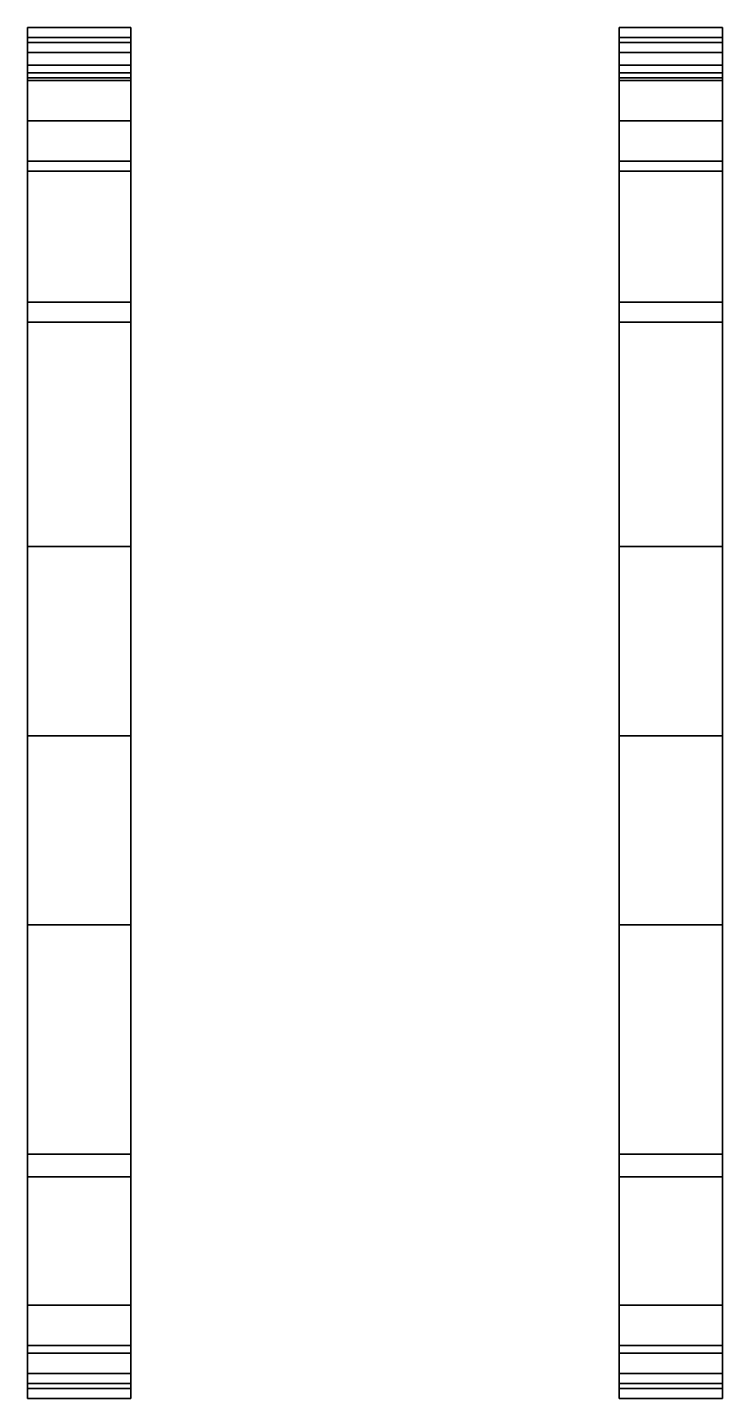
# Model space of a CAD drawing. Extents: x -1.38 to 1.38, y -3.41 to 2.03.
import ezdxf

# ---------------------------------------------------------------- set-up
doc = ezdxf.new("R2010")
doc.units = 0
doc.layers.add('TRACKS', color=3, linetype='CONTINUOUS')

msp = doc.modelspace()

# ---------------------------------------------------------------- linework, layer by layer
at = {"layer": 'TRACKS'}
for points in [[(-0.97, 1.99, 0.61), (-1.38, 1.99, 0.61), (-1.38, 2.03, 0.77), (-0.97, 2.03, 0.77)], [(-1.38, 1.97, 0.77), (-1.38, 2.03, 0.77), (-1.38, 1.99, 0.61), (-1.38, 1.93, 0.61)], [(-1.38, 1.99, 0.93), (-0.97, 1.99, 0.93), (-0.97, 2.03, 0.77), (-1.38, 2.03, 0.77)], [(-1.38, 1.93, 0.93), (-1.38, 1.99, 0.93), (-1.38, 2.03, 0.77), (-1.38, 1.97, 0.77)], [(-0.97, 1.93, 0.61), (-0.97, 1.99, 0.61), (-0.97, 2.03, 0.77), (-0.97, 1.97, 0.77)], [(-0.97, 1.97, 0.77), (-0.97, 2.03, 0.77), (-0.97, 1.99, 0.93), (-0.97, 1.93, 0.93)], [(0.97, 1.97, 0.77), (0.97, 2.03, 0.77), (0.97, 1.99, 0.61), (0.97, 1.93, 0.61)], [(1.38, 1.99, 0.61), (0.97, 1.99, 0.61), (0.97, 2.03, 0.77), (1.38, 2.03, 0.77)], [(0.97, 1.99, 0.93), (1.38, 1.99, 0.93), (1.38, 2.03, 0.77), (0.97, 2.03, 0.77)], [(0.97, 1.93, 0.93), (0.97, 1.99, 0.93), (0.97, 2.03, 0.77), (0.97, 1.97, 0.77)], [(1.38, 1.93, 0.61), (1.38, 1.99, 0.61), (1.38, 2.03, 0.77), (1.38, 1.97, 0.77)], [(1.38, 1.97, 0.77), (1.38, 2.03, 0.77), (1.38, 1.99, 0.93), (1.38, 1.93, 0.93)], [(-1.38, 1.93, 0.61), (-1.38, 1.99, 0.61), (-1.38, 1.88, 0.49), (-1.38, 1.83, 0.5)], [(-0.97, 1.88, 0.49), (-1.38, 1.88, 0.49), (-1.38, 1.99, 0.61), (-0.97, 1.99, 0.61)], [(-1.38, 1.85, 1.07), (-0.97, 1.85, 1.07), (-0.97, 1.99, 0.93), (-1.38, 1.99, 0.93)], [(-1.38, 1.82, 1.04), (-1.38, 1.85, 1.07), (-1.38, 1.99, 0.93), (-1.38, 1.93, 0.93)], [(-0.97, 1.97, 0.77), (-1.38, 1.97, 0.77), (-1.38, 1.93, 0.61), (-0.97, 1.93, 0.61)], [(-1.38, 1.97, 0.77), (-0.97, 1.97, 0.77), (-0.97, 1.93, 0.93), (-1.38, 1.93, 0.93)], [(-0.97, 1.83, 0.5), (-0.97, 1.88, 0.49), (-0.97, 1.99, 0.61), (-0.97, 1.93, 0.61)], [(-0.97, 1.93, 0.93), (-0.97, 1.99, 0.93), (-0.97, 1.85, 1.07), (-0.97, 1.82, 1.04)], [(1.38, 1.88, 0.49), (0.97, 1.88, 0.49), (0.97, 1.99, 0.61), (1.38, 1.99, 0.61)], [(0.97, 1.93, 0.61), (0.97, 1.99, 0.61), (0.97, 1.88, 0.49), (0.97, 1.83, 0.5)], [(0.97, 1.85, 1.07), (1.38, 1.85, 1.07), (1.38, 1.99, 0.93), (0.97, 1.99, 0.93)], [(0.97, 1.82, 1.04), (0.97, 1.85, 1.07), (0.97, 1.99, 0.93), (0.97, 1.93, 0.93)], [(1.38, 1.97, 0.77), (0.97, 1.97, 0.77), (0.97, 1.93, 0.61), (1.38, 1.93, 0.61)], [(0.97, 1.97, 0.77), (1.38, 1.97, 0.77), (1.38, 1.93, 0.93), (0.97, 1.93, 0.93)], [(1.38, 1.83, 0.5), (1.38, 1.88, 0.49), (1.38, 1.99, 0.61), (1.38, 1.93, 0.61)], [(1.38, 1.93, 0.93), (1.38, 1.99, 0.93), (1.38, 1.85, 1.07), (1.38, 1.82, 1.04)], [(-0.97, 1.93, 0.61), (-1.38, 1.93, 0.61), (-1.38, 1.83, 0.5), (-0.97, 1.83, 0.5)], [(-1.38, 1.93, 0.93), (-0.97, 1.93, 0.93), (-0.97, 1.82, 1.04), (-1.38, 1.82, 1.04)], [(1.38, 1.93, 0.61), (0.97, 1.93, 0.61), (0.97, 1.83, 0.5), (1.38, 1.83, 0.5)], [(0.97, 1.93, 0.93), (1.38, 1.93, 0.93), (1.38, 1.82, 1.04), (0.97, 1.82, 1.04)], [(-1.38, 1.83, 0.5), (-1.38, 1.88, 0.49), (-1.38, 1.5, 0.16), (-1.38, 1.46, 0.18)], [(-0.97, 1.5, 0.16), (-1.38, 1.5, 0.16), (-1.38, 1.88, 0.49), (-0.97, 1.88, 0.49)], [(-1.38, 1.66, 1.12), (-0.97, 1.66, 1.12), (-0.97, 1.85, 1.07), (-1.38, 1.85, 1.07)], [(-1.38, 1.66, 1.08), (-1.38, 1.66, 1.12), (-1.38, 1.85, 1.07), (-1.38, 1.82, 1.04)], [(-0.97, 1.46, 0.18), (-0.97, 1.5, 0.16), (-0.97, 1.88, 0.49), (-0.97, 1.83, 0.5)], [(-0.97, 1.82, 1.04), (-0.97, 1.85, 1.07), (-0.97, 1.66, 1.12), (-0.97, 1.66, 1.08)], [(1.38, 1.5, 0.16), (0.97, 1.5, 0.16), (0.97, 1.88, 0.49), (1.38, 1.88, 0.49)], [(0.97, 1.83, 0.5), (0.97, 1.88, 0.49), (0.97, 1.5, 0.16), (0.97, 1.46, 0.18)], [(0.97, 1.66, 1.12), (1.38, 1.66, 1.12), (1.38, 1.85, 1.07), (0.97, 1.85, 1.07)], [(0.97, 1.66, 1.08), (0.97, 1.66, 1.12), (0.97, 1.85, 1.07), (0.97, 1.82, 1.04)], [(1.38, 1.46, 0.18), (1.38, 1.5, 0.16), (1.38, 1.88, 0.49), (1.38, 1.83, 0.5)], [(1.38, 1.82, 1.04), (1.38, 1.85, 1.07), (1.38, 1.66, 1.12), (1.38, 1.66, 1.08)], [(-0.97, 1.83, 0.5), (-1.38, 1.83, 0.5), (-1.38, 1.46, 0.18), (-0.97, 1.46, 0.18)], [(-1.38, 1.82, 1.04), (-0.97, 1.82, 1.04), (-0.97, 1.66, 1.08), (-1.38, 1.66, 1.08)], [(1.38, 1.83, 0.5), (0.97, 1.83, 0.5), (0.97, 1.46, 0.18), (1.38, 1.46, 0.18)], [(0.97, 1.82, 1.04), (1.38, 1.82, 1.04), (1.38, 1.66, 1.08), (0.97, 1.66, 1.08)], [(-1.38, 0.86, 1.09), (-0.97, 0.86, 1.09), (-0.97, 1.66, 1.12), (-1.38, 1.66, 1.12)], [(-1.38, 0.86, 1.05), (-1.38, 0.86, 1.09), (-1.38, 1.66, 1.12), (-1.38, 1.66, 1.08)], [(-1.38, 1.66, 1.08), (-0.97, 1.66, 1.08), (-0.97, 0.86, 1.05), (-1.38, 0.86, 1.05)], [(-0.97, 1.66, 1.08), (-0.97, 1.66, 1.12), (-0.97, 0.86, 1.09), (-0.97, 0.86, 1.05)], [(0.97, 0.86, 1.09), (1.38, 0.86, 1.09), (1.38, 1.66, 1.12), (0.97, 1.66, 1.12)], [(0.97, 1.66, 1.08), (1.38, 1.66, 1.08), (1.38, 0.86, 1.05), (0.97, 0.86, 1.05)], [(0.97, 0.86, 1.05), (0.97, 0.86, 1.09), (0.97, 1.66, 1.12), (0.97, 1.66, 1.08)], [(1.38, 1.66, 1.08), (1.38, 1.66, 1.12), (1.38, 0.86, 1.09), (1.38, 0.86, 1.05)], [(-1.38, 1.46, 0.18), (-1.38, 1.5, 0.16), (-1.38, 0.94), (-1.38, 0.94, 0.04)], [(-0.97, 0.94), (-1.38, 0.94), (-1.38, 1.5, 0.16), (-0.97, 1.5, 0.16)], [(-0.97, 0.94, 0.04), (-0.97, 0.94), (-0.97, 1.5, 0.16), (-0.97, 1.46, 0.18)], [(1.38, 0.94), (0.97, 0.94), (0.97, 1.5, 0.16), (1.38, 1.5, 0.16)], [(0.97, 1.46, 0.18), (0.97, 1.5, 0.16), (0.97, 0.94), (0.97, 0.94, 0.04)], [(1.38, 0.94, 0.04), (1.38, 0.94), (1.38, 1.5, 0.16), (1.38, 1.46, 0.18)], [(-0.97, 1.46, 0.18), (-1.38, 1.46, 0.18), (-1.38, 0.94, 0.04), (-0.97, 0.94, 0.04)], [(1.38, 1.46, 0.18), (0.97, 1.46, 0.18), (0.97, 0.94, 0.04), (1.38, 0.94, 0.04)], [(-1.38, 0.94, 0.04), (-1.38, 0.94), (-1.38, -2.53), (-1.38, -2.53, 0.04)], [(-0.97, 0.94, 0.04), (-1.38, 0.94, 0.04), (-1.38, -2.53, 0.04), (-0.97, -2.53, 0.04)], [(-0.97, -2.53, 0.04), (-0.97, -2.53), (-0.97, 0.94), (-0.97, 0.94, 0.04)], [(1.38, 0.94, 0.04), (0.97, 0.94, 0.04), (0.97, -2.53, 0.04), (1.38, -2.53, 0.04)], [(0.97, 0.94, 0.04), (0.97, 0.94), (0.97, -2.53), (0.97, -2.53, 0.04)], [(1.38, -2.53, 0.04), (1.38, -2.53), (1.38, 0.94), (1.38, 0.94, 0.04)], [(-1.38, -0.03, 1.04), (-0.97, -0.03, 1.04), (-0.97, 0.86, 1.09), (-1.38, 0.86, 1.09)], [(-1.38, -0.03, 1), (-1.38, -0.03, 1.04), (-1.38, 0.86, 1.09), (-1.38, 0.86, 1.05)], [(-1.38, 0.86, 1.05), (-0.97, 0.86, 1.05), (-0.97, -0.03, 1), (-1.38, -0.03, 1)], [(-0.97, 0.86, 1.05), (-0.97, 0.86, 1.09), (-0.97, -0.03, 1.04), (-0.97, -0.03, 1)], [(0.97, -0.03, 1.04), (1.38, -0.03, 1.04), (1.38, 0.86, 1.09), (0.97, 0.86, 1.09)], [(0.97, 0.86, 1.05), (1.38, 0.86, 1.05), (1.38, -0.03, 1), (0.97, -0.03, 1)], [(0.97, -0.03, 1), (0.97, -0.03, 1.04), (0.97, 0.86, 1.09), (0.97, 0.86, 1.05)], [(1.38, 0.86, 1.05), (1.38, 0.86, 1.09), (1.38, -0.03, 1.04), (1.38, -0.03, 1)], [(-1.38, -0.78, 1.01), (-0.97, -0.78, 1.01), (-0.97, -0.03, 1.04), (-1.38, -0.03, 1.04)], [(-1.38, -0.78, 0.97), (-1.38, -0.78, 1.01), (-1.38, -0.03, 1.04), (-1.38, -0.03, 1)], [(-1.38, -0.03, 1), (-0.97, -0.03, 1), (-0.97, -0.78, 0.97), (-1.38, -0.78, 0.97)], [(-0.97, -0.03, 1), (-0.97, -0.03, 1.04), (-0.97, -0.78, 1.01), (-0.97, -0.78, 0.97)], [(0.97, -0.78, 1.01), (1.38, -0.78, 1.01), (1.38, -0.03, 1.04), (0.97, -0.03, 1.04)], [(0.97, -0.03, 1), (1.38, -0.03, 1), (1.38, -0.78, 0.97), (0.97, -0.78, 0.97)], [(0.97, -0.78, 0.97), (0.97, -0.78, 1.01), (0.97, -0.03, 1.04), (0.97, -0.03, 1)], [(1.38, -0.03, 1), (1.38, -0.03, 1.04), (1.38, -0.78, 1.01), (1.38, -0.78, 0.97)], [(-1.38, -1.53, 0.97), (-0.97, -1.53, 0.97), (-0.97, -0.78, 1.01), (-1.38, -0.78, 1.01)], [(-1.38, -1.53, 0.93), (-1.38, -1.53, 0.97), (-1.38, -0.78, 1.01), (-1.38, -0.78, 0.97)], [(-1.38, -0.78, 0.97), (-0.97, -0.78, 0.97), (-0.97, -1.53, 0.93), (-1.38, -1.53, 0.93)], [(-0.97, -0.78, 0.97), (-0.97, -0.78, 1.01), (-0.97, -1.53, 0.97), (-0.97, -1.53, 0.93)], [(0.97, -1.53, 0.97), (1.38, -1.53, 0.97), (1.38, -0.78, 1.01), (0.97, -0.78, 1.01)], [(0.97, -0.78, 0.97), (1.38, -0.78, 0.97), (1.38, -1.53, 0.93), (0.97, -1.53, 0.93)], [(0.97, -1.53, 0.93), (0.97, -1.53, 0.97), (0.97, -0.78, 1.01), (0.97, -0.78, 0.97)], [(1.38, -0.78, 0.97), (1.38, -0.78, 1.01), (1.38, -1.53, 0.97), (1.38, -1.53, 0.93)], [(-1.38, -2.44, 0.94), (-0.97, -2.44, 0.94), (-0.97, -1.53, 0.97), (-1.38, -1.53, 0.97)], [(-1.38, -2.44, 0.9), (-1.38, -2.44, 0.94), (-1.38, -1.53, 0.97), (-1.38, -1.53, 0.93)], [(-1.38, -1.53, 0.93), (-0.97, -1.53, 0.93), (-0.97, -2.44, 0.9), (-1.38, -2.44, 0.9)], [(-0.97, -1.53, 0.93), (-0.97, -1.53, 0.97), (-0.97, -2.44, 0.94), (-0.97, -2.44, 0.9)], [(0.97, -1.53, 0.93), (1.38, -1.53, 0.93), (1.38, -2.44, 0.9), (0.97, -2.44, 0.9)], [(0.97, -2.44, 0.94), (1.38, -2.44, 0.94), (1.38, -1.53, 0.97), (0.97, -1.53, 0.97)], [(0.97, -2.44, 0.9), (0.97, -2.44, 0.94), (0.97, -1.53, 0.97), (0.97, -1.53, 0.93)], [(1.38, -1.53, 0.93), (1.38, -1.53, 0.97), (1.38, -2.44, 0.94), (1.38, -2.44, 0.9)], [(-1.38, -3.04, 0.86), (-0.97, -3.04, 0.86), (-0.97, -2.44, 0.94), (-1.38, -2.44, 0.94)], [(-1.38, -3.04, 0.82), (-1.38, -3.04, 0.86), (-1.38, -2.44, 0.94), (-1.38, -2.44, 0.9)], [(-1.38, -2.44, 0.9), (-0.97, -2.44, 0.9), (-0.97, -3.04, 0.82), (-1.38, -3.04, 0.82)], [(-0.97, -2.44, 0.9), (-0.97, -2.44, 0.94), (-0.97, -3.04, 0.86), (-0.97, -3.04, 0.82)], [(0.97, -3.04, 0.86), (1.38, -3.04, 0.86), (1.38, -2.44, 0.94), (0.97, -2.44, 0.94)], [(0.97, -2.44, 0.9), (1.38, -2.44, 0.9), (1.38, -3.04, 0.82), (0.97, -3.04, 0.82)], [(0.97, -3.04, 0.82), (0.97, -3.04, 0.86), (0.97, -2.44, 0.94), (0.97, -2.44, 0.9)], [(1.38, -2.44, 0.9), (1.38, -2.44, 0.94), (1.38, -3.04, 0.86), (1.38, -3.04, 0.82)], [(-1.38, -2.53), (-0.97, -2.53), (-0.97, -3.23, 0.21), (-1.38, -3.23, 0.21)], [(-1.38, -2.53, 0.04), (-1.38, -2.53), (-1.38, -3.23, 0.21), (-1.38, -3.2, 0.24)], [(-1.38, -3.2, 0.24), (-0.97, -3.2, 0.24), (-0.97, -2.53, 0.04), (-1.38, -2.53, 0.04)], [(-0.97, -3.2, 0.24), (-0.97, -3.23, 0.21), (-0.97, -2.53), (-0.97, -2.53, 0.04)], [(0.97, -2.53, 0.04), (0.97, -2.53), (0.97, -3.23, 0.21), (0.97, -3.2, 0.24)], [(0.97, -2.53), (1.38, -2.53), (1.38, -3.23, 0.21), (0.97, -3.23, 0.21)], [(0.97, -3.2, 0.24), (1.38, -3.2, 0.24), (1.38, -2.53, 0.04), (0.97, -2.53, 0.04)], [(1.38, -3.2, 0.24), (1.38, -3.23, 0.21), (1.38, -2.53), (1.38, -2.53, 0.04)], [(-0.97, -3.04, 0.86), (-1.38, -3.04, 0.86), (-1.38, -3.23, 0.81), (-0.97, -3.23, 0.81)], [(-1.38, -3.2, 0.78), (-1.38, -3.23, 0.81), (-1.38, -3.04, 0.86), (-1.38, -3.04, 0.82)], [(-0.97, -3.2, 0.78), (-1.38, -3.2, 0.78), (-1.38, -3.04, 0.82), (-0.97, -3.04, 0.82)], [(-0.97, -3.04, 0.82), (-0.97, -3.04, 0.86), (-0.97, -3.23, 0.81), (-0.97, -3.2, 0.78)], [(0.97, -3.2, 0.78), (0.97, -3.23, 0.81), (0.97, -3.04, 0.86), (0.97, -3.04, 0.82)], [(1.38, -3.04, 0.86), (0.97, -3.04, 0.86), (0.97, -3.23, 0.81), (1.38, -3.23, 0.81)], [(1.38, -3.2, 0.78), (0.97, -3.2, 0.78), (0.97, -3.04, 0.82), (1.38, -3.04, 0.82)], [(1.38, -3.04, 0.82), (1.38, -3.04, 0.86), (1.38, -3.23, 0.81), (1.38, -3.2, 0.78)], [(-1.38, -3.31, 0.67), (-1.38, -3.37, 0.67), (-1.38, -3.23, 0.81), (-1.38, -3.2, 0.78)], [(-0.97, -3.31, 0.67), (-1.38, -3.31, 0.67), (-1.38, -3.2, 0.78), (-0.97, -3.2, 0.78)], [(-1.38, -3.2, 0.24), (-1.38, -3.23, 0.21), (-1.38, -3.37, 0.35), (-1.38, -3.31, 0.35)], [(-1.38, -3.31, 0.35), (-0.97, -3.31, 0.35), (-0.97, -3.2, 0.24), (-1.38, -3.2, 0.24)], [(-0.97, -3.2, 0.78), (-0.97, -3.23, 0.81), (-0.97, -3.37, 0.67), (-0.97, -3.31, 0.67)], [(-0.97, -3.31, 0.35), (-0.97, -3.37, 0.35), (-0.97, -3.23, 0.21), (-0.97, -3.2, 0.24)], [(0.97, -3.31, 0.35), (1.38, -3.31, 0.35), (1.38, -3.2, 0.24), (0.97, -3.2, 0.24)], [(0.97, -3.2, 0.24), (0.97, -3.23, 0.21), (0.97, -3.37, 0.35), (0.97, -3.31, 0.35)], [(1.38, -3.31, 0.67), (0.97, -3.31, 0.67), (0.97, -3.2, 0.78), (1.38, -3.2, 0.78)], [(0.97, -3.31, 0.67), (0.97, -3.37, 0.67), (0.97, -3.23, 0.81), (0.97, -3.2, 0.78)], [(1.38, -3.31, 0.35), (1.38, -3.37, 0.35), (1.38, -3.23, 0.21), (1.38, -3.2, 0.24)], [(1.38, -3.2, 0.78), (1.38, -3.23, 0.81), (1.38, -3.37, 0.67), (1.38, -3.31, 0.67)], [(-0.97, -3.23, 0.81), (-1.38, -3.23, 0.81), (-1.38, -3.37, 0.67), (-0.97, -3.37, 0.67)], [(-1.38, -3.23, 0.21), (-0.97, -3.23, 0.21), (-0.97, -3.37, 0.35), (-1.38, -3.37, 0.35)], [(0.97, -3.23, 0.21), (1.38, -3.23, 0.21), (1.38, -3.37, 0.35), (0.97, -3.37, 0.35)], [(1.38, -3.23, 0.81), (0.97, -3.23, 0.81), (0.97, -3.37, 0.67), (1.38, -3.37, 0.67)], [(-1.38, -3.35, 0.51), (-1.38, -3.41, 0.51), (-1.38, -3.37, 0.67), (-1.38, -3.31, 0.67)], [(-0.97, -3.35, 0.51), (-1.38, -3.35, 0.51), (-1.38, -3.31, 0.67), (-0.97, -3.31, 0.67)], [(-1.38, -3.31, 0.35), (-1.38, -3.37, 0.35), (-1.38, -3.41, 0.51), (-1.38, -3.35, 0.51)], [(-1.38, -3.35, 0.51), (-0.97, -3.35, 0.51), (-0.97, -3.31, 0.35), (-1.38, -3.31, 0.35)], [(-0.97, -3.31, 0.67), (-0.97, -3.37, 0.67), (-0.97, -3.41, 0.51), (-0.97, -3.35, 0.51)], [(-0.97, -3.35, 0.51), (-0.97, -3.41, 0.51), (-0.97, -3.37, 0.35), (-0.97, -3.31, 0.35)], [(1.38, -3.35, 0.51), (0.97, -3.35, 0.51), (0.97, -3.31, 0.67), (1.38, -3.31, 0.67)], [(0.97, -3.35, 0.51), (0.97, -3.41, 0.51), (0.97, -3.37, 0.67), (0.97, -3.31, 0.67)], [(0.97, -3.35, 0.51), (1.38, -3.35, 0.51), (1.38, -3.31, 0.35), (0.97, -3.31, 0.35)], [(0.97, -3.31, 0.35), (0.97, -3.37, 0.35), (0.97, -3.41, 0.51), (0.97, -3.35, 0.51)], [(1.38, -3.31, 0.67), (1.38, -3.37, 0.67), (1.38, -3.41, 0.51), (1.38, -3.35, 0.51)], [(1.38, -3.35, 0.51), (1.38, -3.41, 0.51), (1.38, -3.37, 0.35), (1.38, -3.31, 0.35)], [(-0.97, -3.37, 0.67), (-1.38, -3.37, 0.67), (-1.38, -3.41, 0.51), (-0.97, -3.41, 0.51)], [(-1.38, -3.37, 0.35), (-0.97, -3.37, 0.35), (-0.97, -3.41, 0.51), (-1.38, -3.41, 0.51)], [(1.38, -3.37, 0.67), (0.97, -3.37, 0.67), (0.97, -3.41, 0.51), (1.38, -3.41, 0.51)], [(0.97, -3.37, 0.35), (1.38, -3.37, 0.35), (1.38, -3.41, 0.51), (0.97, -3.41, 0.51)]]:
    msp.add_3dface(points, dxfattribs=at)

doc.saveas('drawing.dxf')
